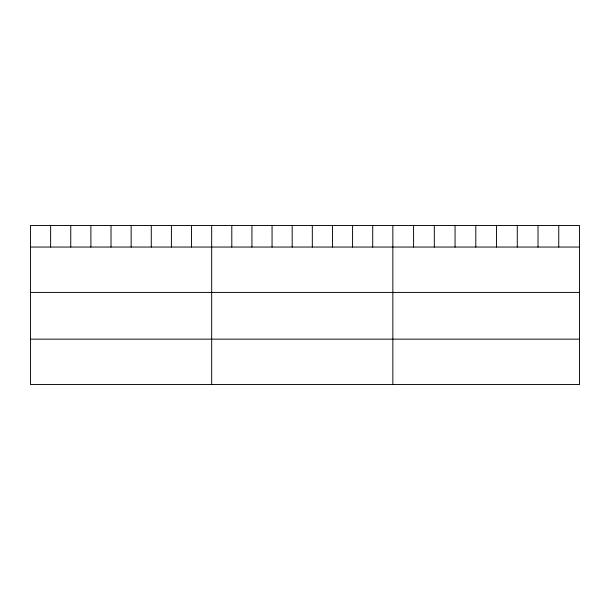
<?xml version="1.0" encoding="UTF-8"?>
<svg xmlns="http://www.w3.org/2000/svg" width="610" height="610" viewBox="0 0 610 610"><rect width="100%" height="100%" fill="white"/><g stroke="black" fill="none" stroke-linecap="round" stroke-linejoin="round"><path stroke-width="0.91" d="M579.5 247.05L579.5 384.521L30.5 384.521L30.5 225.479L579.5 225.479L579.5 247.05L30.5 247.05M30.5 292.419L579.5 292.419M30.5 339.152L579.5 339.152M558.76 225.479L558.76 247.05M538.02 225.479L538.02 247.05M517.28 225.479L517.28 247.05M496.54 225.479L496.54 247.05M475.8 225.479L475.8 247.05M455.06 225.479L455.06 247.05M434.32 225.479L434.32 247.05M413.58 225.479L413.58 247.05M392.84 225.479L392.84 384.521M372.71 225.479L372.71 247.05M352.58 225.479L352.58 247.05M332.45 225.479L332.45 247.05M312.32 225.479L312.32 247.05M292.19 225.479L292.19 247.05M272.06 225.479L272.06 247.05M251.93 225.479L251.93 247.05M231.8 225.479L231.8 247.05M211.67 225.479L211.67 384.521M191.54 225.479L191.54 247.05M171.41 225.479L171.41 247.05M151.28 225.479L151.28 247.05M131.15 225.479L131.15 247.05M111.02 225.479L111.02 247.05M90.89 225.479L90.89 247.05M70.76 225.479L70.76 247.05M50.63 225.479L50.63 247.05"/></g></svg>
